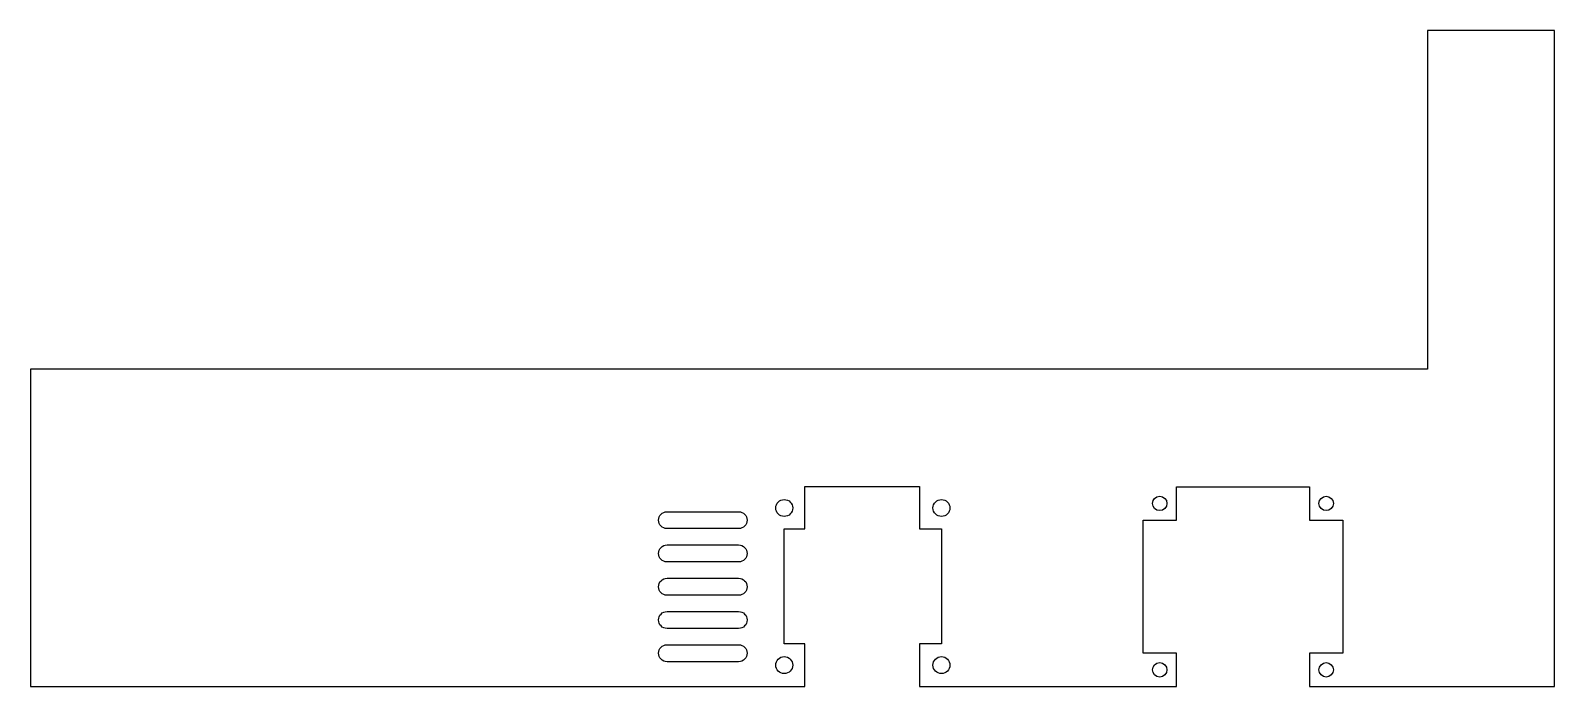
# Model space of a CAD drawing. Header units: inches. Extents: x 0 to 18, y 0 to 7.8.
import ezdxf

# ---------------------------------------------------------------- set-up
doc = ezdxf.new("R2010")
doc.units = ezdxf.units.IN
doc.header["$MEASUREMENT"] = 0

msp = doc.modelspace()

# ---------------------------------------------------------------- linework, layer by layer
msp.add_lwpolyline([(15.106, 0.394), (15.106, 0), (18, 0), (18, 7.75), (16.5, 7.75), (16.5, 3.75), (0, 3.75), (0, 0), (9.144, 0), (9.144, 0.506), (8.903, 0.506), (8.903, 1.862), (9.144, 1.862), (9.144, 2.362), (10.5, 2.362), (10.5, 1.862), (10.759, 1.862), (10.759, 0.506), (10.5, 0.506), (10.5, 0), (13.534, 0), (13.534, 0.394), (13.14, 0.394), (13.14, 1.966), (13.534, 1.966), (13.534, 2.36), (15.106, 2.36), (15.106, 1.966), (15.5, 1.966), (15.5, 0.394)], close=True)
for points in [[(7.518, 1.865, -1), (7.518, 2.065), (8.364, 2.065, -1), (8.364, 1.865)], [(7.518, 1.472, -1), (7.518, 1.672), (8.364, 1.672, -1), (8.364, 1.472)], [(7.518, 1.079, -1), (7.518, 1.279), (8.364, 1.279, -1), (8.364, 1.079)], [(7.518, 0.686, -1), (7.518, 0.886), (8.364, 0.886, -1), (8.364, 0.686)], [(7.518, 0.293, -1), (7.518, 0.493), (8.364, 0.493, -1), (8.364, 0.293)]]:
    msp.add_lwpolyline(points, format="xyb", close=True)
for centre, radius in [((8.903, 2.109), 0.1), ((10.759, 2.109), 0.1), ((13.337, 2.163), 0.085), ((15.303, 2.163), 0.085), ((8.903, 0.253), 0.1), ((10.759, 0.253), 0.1), ((13.337, 0.197), 0.085), ((15.303, 0.197), 0.085)]:
    msp.add_circle(centre, radius)

doc.saveas('drawing.dxf')
